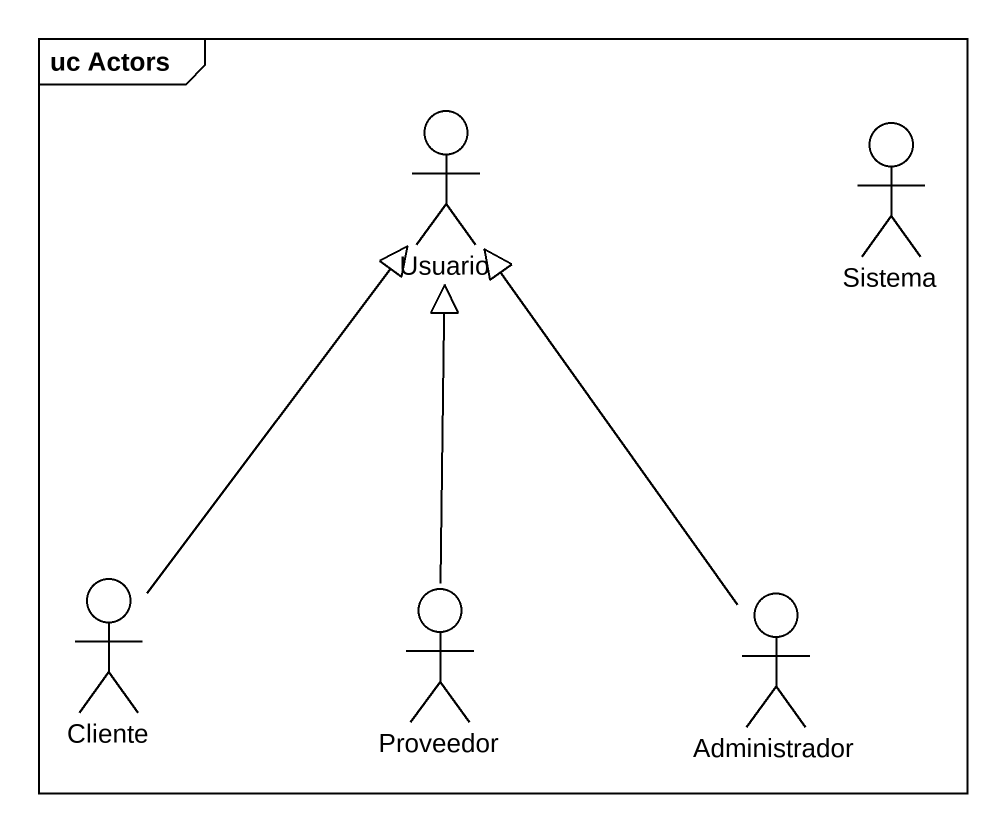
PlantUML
@startuml
mainframe uc Actors
actor Usuario
actor Sistema
actor Cliente
actor Proveedor
actor Administrador
Cliente -up-|> Usuario
Proveedor -up-|> Usuario
Administrador -up-|> Usuario
@enduml
